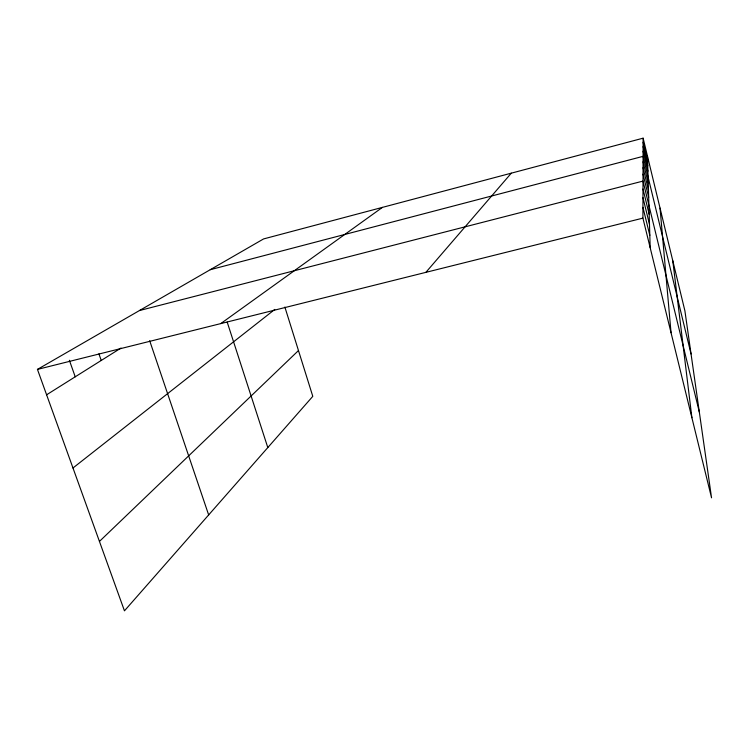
<?xml version="1.0" encoding="UTF-8"?>
<svg xmlns="http://www.w3.org/2000/svg" width="749" height="749" viewBox="0 0 749 749"><rect width="100%" height="100%" fill="white"/><g stroke="black" fill="none" stroke-linecap="round" stroke-linejoin="round"><path stroke-width="1.12" d="M643.119 138.172L684.904 310.835L711.55 497.823L642.914 218.128L643.119 138.172L263.582 238.931L37.45 369.397L124.456 610.828L312.792 396.343L284.873 307.062M425.872 272.355L511.305 173.169M99.448 541.415L298.477 350.56M72.981 467.985L274.789 309.431M220.74 323.605L382.439 207.379M46.607 394.789L121.001 348.042M210.235 269.706L643.073 156.344L691.046 353.968M139.454 310.545L643.007 181.089L699.332 412.119M37.45 369.397L642.914 218.128M69.367 360.269L75.228 376.803M98.915 353.837L101.227 360.466M149.678 340.72L208.662 514.938M227.2 322.117L267.805 447.574M642.942 207.361L649.814 235.392M643.045 167.682L648.465 189.956M643.026 174.096L648.681 197.305M642.988 188.991L649.186 214.364M642.97 197.699L649.486 224.335M643.11 142.244L647.595 160.782M643.101 146.607L647.745 165.791M643.091 151.298L647.904 171.165M643.063 161.784L648.26 183.196M672.771 260.699L691.898 417.736M660.038 208.1L671.038 332.734M647.464 156.11L650.179 247.704"/></g></svg>
